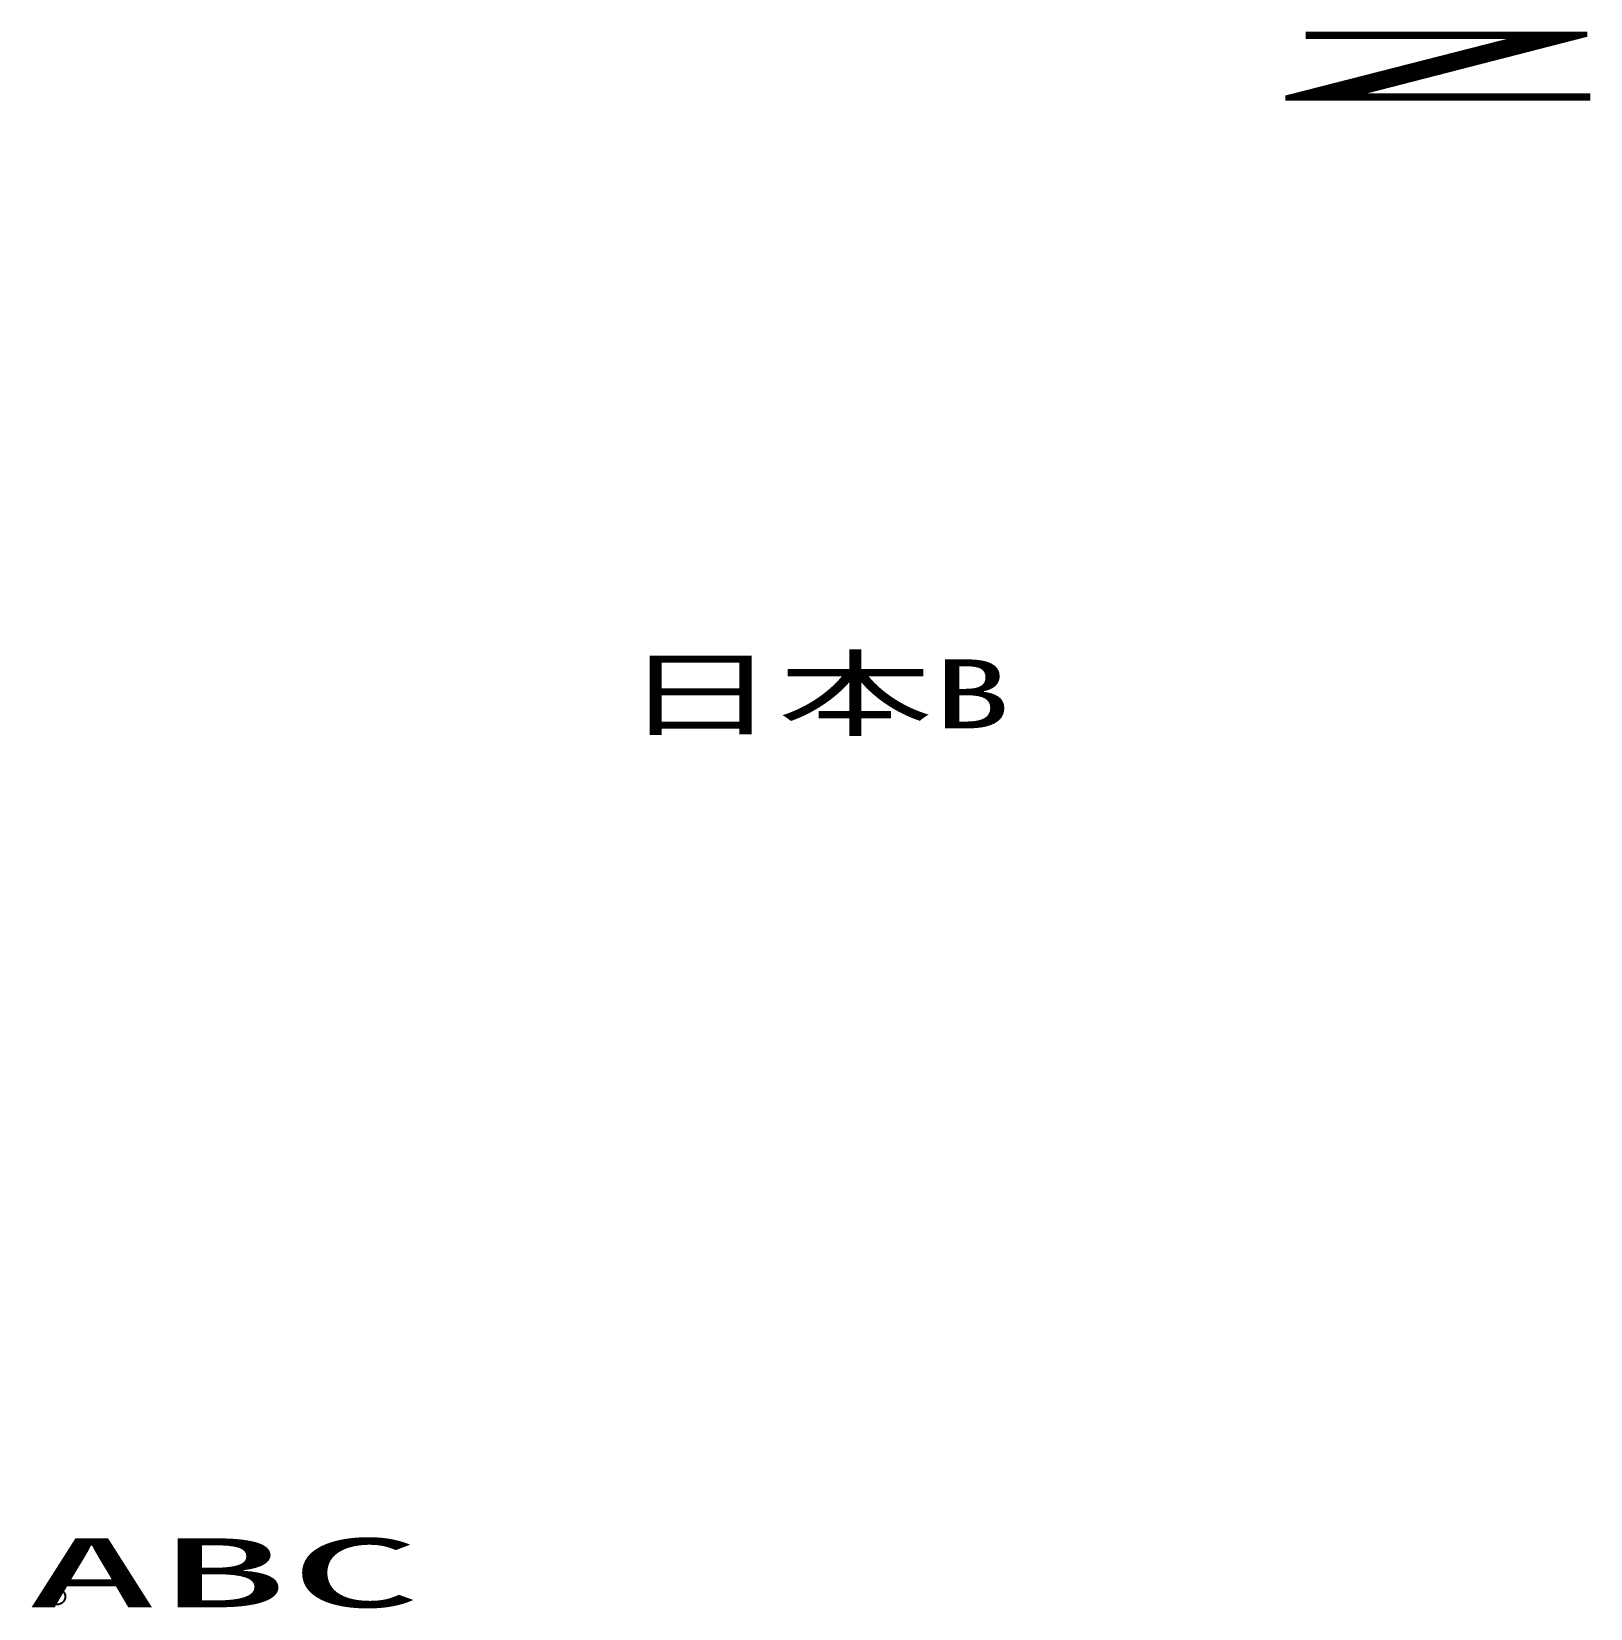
# Model space of a CAD drawing. Units: millimetres on the paper. Extents: x 1.2 to 50.8, y 2.6 to 52.9.
import ezdxf
from ezdxf.enums import TextEntityAlignment as Align

# ---------------------------------------------------------------- set-up
doc = ezdxf.new("R2010")
doc.units = ezdxf.units.MM
doc.header["$PDMODE"] = 32
doc.header["$PDSIZE"] = 0.5
doc.layers.add('0-0_0', color=4, linetype='Continuous')
doc.styles.add('ＭＳ ゴシック', font='')
doc.styles.get('ＭＳ ゴシック').set_extended_font_data('MS Gothic')

msp = doc.modelspace()

# ---------------------------------------------------------------- linework, layer by layer
at = {"layer": '0-0_0'}
msp.add_point((2, 3), dxfattribs=at)

# ---------------------------------------------------------------- texts
at = {"layer": '0-0_0', "style": 'ＭＳ ゴシック'}
for s, width, p in [('Z', 8, (40, 50)), ('日本B', 1.65, (20, 30)), ('ABC', 2.8, (1, 2))]:
    msp.add_text(s, height=2.199, dxfattribs=dict(at, width=width)).set_placement(p, align=Align.BOTTOM_LEFT)

doc.saveas('drawing.dxf')
